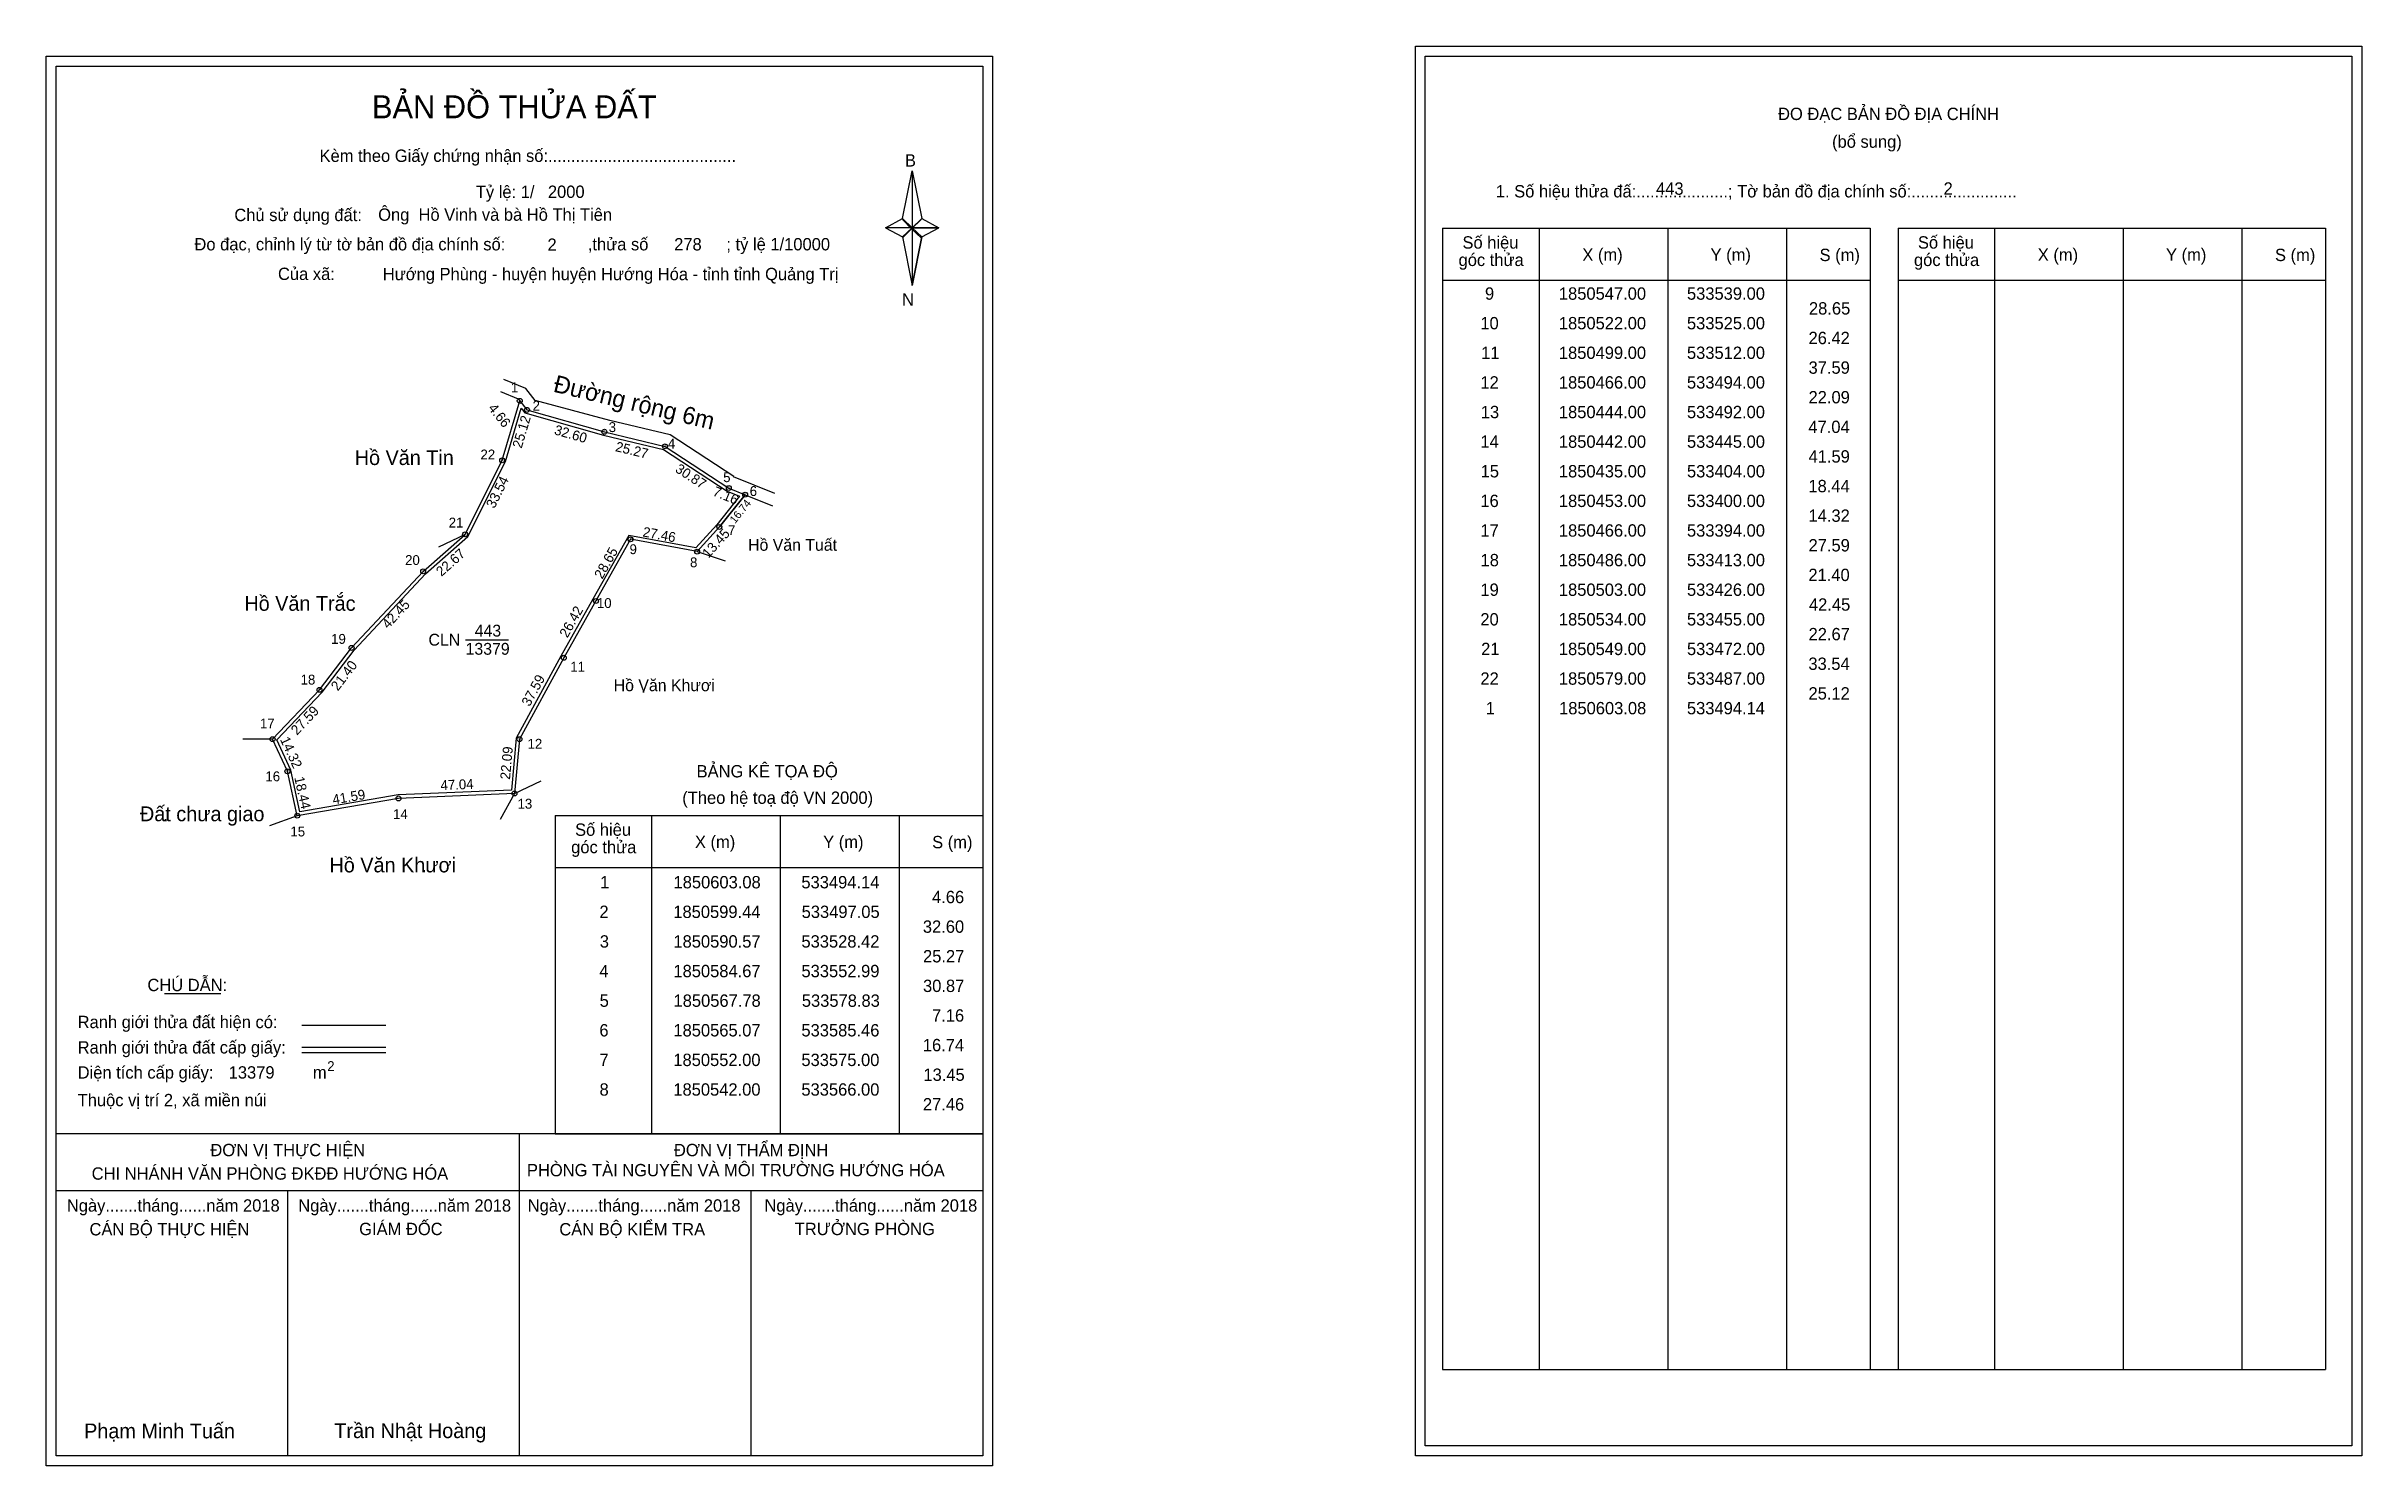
# Model space of a CAD drawing. Extents: x 533302 to 534240, y 1850172 to 1850747.
import ezdxf

# ---------------------------------------------------------------- set-up
doc = ezdxf.new("R2010")
doc.units = 0
for name, color, linetype in [('Level 1', 7, 'Continuous'), ('Level 10', 7, 'Continuous'), ('Level 11', 7, 'Continuous'), ('Level 13', 7, 'Continuous'), ('Level 27', 7, 'Continuous'), ('Level 3', 7, 'Continuous'), ('Level 36', 7, 'Continuous'), ('Level 49', 7, 'Continuous'), ('Level 53', 7, 'Continuous'), ('Level 55', 7, 'Continuous'), ('Level 6', 7, 'Continuous'), ('Level 60', 7, 'Continuous'), ('Level 63', 7, 'Continuous'), ('Level 8', 7, 'Continuous'), ('Level 9', 7, 'Continuous')]:
    doc.layers.add(name, color=color, linetype=linetype)

msp = doc.modelspace()

# ---------------------------------------------------------------- linework, layer by layer
at = {"layer": 'Level 1'}
for p, q in [((533306.32, 1850738.77), (533306.32, 1850738.77)), ((533860.97, 1850742.77), (533860.97, 1850742.77)), ((533649.17, 1850677), (533653.1, 1850696.28)), ((533653.1, 1850696.28), (533653.1, 1850673.23)), ((533653.1, 1850696.28), (533657.04, 1850677)), ((533642.28, 1850673.23), (533649.17, 1850677)), ((533649.17, 1850677), (533653.1, 1850673.23)), ((533652.81, 1850672.8), (533649.17, 1850676.56)), ((533653.1, 1850673.23), (533649.17, 1850669.55)), ((533652.81, 1850672.8), (533649.17, 1850669.11)), ((533649.17, 1850669.11), (533652.81, 1850672.8)), ((533656.74, 1850676.56), (533652.81, 1850672.8)), ((533652.81, 1850672.8), (533656.74, 1850676.56)), ((533656.74, 1850669.11), (533652.81, 1850672.8)), ((533657.04, 1850677), (533653.1, 1850673.23)), ((533653.1, 1850673.23), (533653.1, 1850649.83)), ((533653.1, 1850673.23), (533663.92, 1850673.23)), ((533653.1, 1850673.23), (533657.04, 1850669.55)), ((533657.04, 1850669.55), (533663.92, 1850673.23)), ((533868.03, 1850673.06), (534041.24, 1850673.06)), ((533907.21, 1850210.53), (533907.21, 1850673.06)), ((533959.36, 1850210.53), (533959.36, 1850673.06)), ((534007.3, 1850673.06), (534007.3, 1850210.53)), ((534041.24, 1850673.06), (534041.24, 1850210.53)), ((534052.55, 1850673.06), (534225.75, 1850673.06)), ((534091.73, 1850210.53), (534091.73, 1850673.06)), ((534143.87, 1850210.53), (534143.87, 1850673.06)), ((534191.82, 1850673.06), (534191.82, 1850210.53)), ((534225.75, 1850673.06), (534225.75, 1850210.53)), ((533649.17, 1850669.55), (533653.1, 1850649.83)), ((533657.04, 1850669.55), (533653.1, 1850649.83)), ((533868.03, 1850652), (534041.24, 1850652)), ((534052.55, 1850652), (534225.75, 1850652)), ((533508.51, 1850435.11), (533681.71, 1850435.11)), ((533547.69, 1850306.06), (533547.69, 1850435.11)), ((533599.83, 1850306.06), (533599.83, 1850435.11)), ((533647.78, 1850435.11), (533647.78, 1850306.06)), ((533508.51, 1850414.06), (533681.71, 1850414.06)), ((533350.16, 1850362.9), (533372.96, 1850362.9)), ((533405.89, 1850350.09), (533439.91, 1850350.09)), ((533405.89, 1850341.19), (533439.91, 1850341.19)), ((533405.89, 1850339), (533439.91, 1850339)), ((533519.98, 1850306.06), (533306.32, 1850306.06)), ((533681.71, 1850306.06), (533472.03, 1850306.06)), ((533494.02, 1850175.62), (533494.02, 1850306.06)), ((533508.51, 1850306.06), (533681.71, 1850306.06)), ((533681.72, 1850282.96), (533306.32, 1850282.96)), ((533400.17, 1850175.62), (533400.17, 1850282.96)), ((533587.87, 1850175.62), (533587.87, 1850282.96)), ((533868.03, 1850210.53), (534225.75, 1850210.53)), ((533681.71, 1850175.62), (533681.71, 1850175.62)), ((534236.37, 1850179.62), (534236.37, 1850179.62))]:
    msp.add_line(p, q, dxfattribs=at)
for points in [[(533649.17, 1850677), (533653.1, 1850696.28), (533653.1, 1850673.23)], [(533642.28, 1850673.23), (533649.17, 1850669.55), (533653.1, 1850673.23)], [(533653.1, 1850673.23), (533657.04, 1850677), (533663.92, 1850673.23)], [(533653.1, 1850673.23), (533653.1, 1850649.83), (533657.04, 1850669.55)]]:
    msp.add_lwpolyline(points, close=True, dxfattribs=at)
at = {"layer": 'Level 10'}
for p, q in [((533497.05, 1850599.44), (533528.42, 1850590.57)), ((533530.67, 1850595.17), (533500.43, 1850603.21)), ((533575, 1850552), (533585.46, 1850565.07))]:
    msp.add_line(p, q, dxfattribs=at)
for points in [[(533486.29, 1850606.88), (533493.45, 1850603.94), (533494.14, 1850603.08)], [(533500.43, 1850603.21), (533496.55, 1850608.06), (533487.62, 1850611.74)], [(533580.82, 1850572.45), (533555.01, 1850589.33), (533530.67, 1850595.17)], [(533597.44, 1850565.56), (533580.79, 1850572.37), (533580.82, 1850572.45)]]:
    msp.add_lwpolyline(points, dxfattribs=at)
for points in [[(533487, 1850579), (533494.14, 1850603.08), (533497.05, 1850599.44), (533528.42, 1850590.57), (533552.99, 1850584.67), (533578.83, 1850567.78), (533585.46, 1850565.07), (533575, 1850552), (533566, 1850542), (533539, 1850547), (533525, 1850522), (533512, 1850499), (533494, 1850466), (533492, 1850444), (533445, 1850442), (533404, 1850435), (533400, 1850453), (533394, 1850466), (533413, 1850486), (533426, 1850503), (533455, 1850534), (533472, 1850549)], [(533488.31, 1850578.48), (533494.72, 1850600.11), (533496.24, 1850598.22), (533528.07, 1850589.22), (533552.43, 1850583.37), (533578.18, 1850566.53), (533583.2, 1850564.48), (533573.93, 1850552.91), (533565.48, 1850543.52), (533538.27, 1850548.56), (533523.78, 1850522.69), (533510.78, 1850499.68), (533492.63, 1850466.42), (533490.72, 1850445.35), (533444.85, 1850443.39), (533405.08, 1850436.6), (533401.33, 1850453.45), (533395.67, 1850465.72), (533414.07, 1850485.09), (533427.07, 1850502.09), (533455.98, 1850532.99), (533473.13, 1850548.13)]]:
    msp.add_lwpolyline(points, close=True, dxfattribs=at)
at = {"layer": 'Level 11'}
for centre in [(533494.14, 1850603.08), (533497.05, 1850599.44), (533528.42, 1850590.57), (533487, 1850579), (533487, 1850579), (533552.99, 1850584.67), (533578.83, 1850567.78), (533585.46, 1850565.07), (533472, 1850549), (533575, 1850552), (533539, 1850547), (533566, 1850542), (533455, 1850534), (533525, 1850522), (533426, 1850503), (533512, 1850499), (533413, 1850486), (533394, 1850466), (533494, 1850466), (533400, 1850453), (533445, 1850442), (533492, 1850444), (533404, 1850435)]:
    msp.add_circle(centre, 1, dxfattribs=at)
at = {"layer": 'Level 27'}
for p, q in [((533585.46, 1850565.07), (533596.57, 1850560.52)), ((533472, 1850549), (533461.18, 1850543.81)), ((533566, 1850542), (533577.41, 1850538.27)), ((533394, 1850466), (533382, 1850466)), ((533492, 1850444), (533502.82, 1850449.19)), ((533492, 1850444), (533486.15, 1850433.52)), ((533404, 1850435), (533392.71, 1850430.95))]:
    msp.add_line(p, q, dxfattribs=at)
at = {"layer": 'Level 3'}
for p, q in [((533868.03, 1850673.06), (533868.03, 1850210.53)), ((534052.55, 1850673.06), (534052.55, 1850210.53)), ((533508.51, 1850435.11), (533508.51, 1850306.06))]:
    msp.add_line(p, q, dxfattribs=at)
at = {"layer": 'Level 63'}
for points in [[(533856.97, 1850746.77), (534240.37, 1850746.77), (534240.37, 1850175.62), (533856.97, 1850175.62)], [(533302.32, 1850742.77), (533685.72, 1850742.77), (533685.72, 1850171.62), (533302.32, 1850171.62)], [(533306.32, 1850738.77), (533681.72, 1850738.77), (533681.72, 1850175.62), (533306.32, 1850175.62)], [(533860.97, 1850742.77), (534236.37, 1850742.77), (534236.37, 1850179.62), (533860.97, 1850179.62)]]:
    msp.add_lwpolyline(points, close=True, dxfattribs=at)
at = {"layer": 'Level 9'}
msp.add_line((533472.18, 1850506.3), (533489.63, 1850506.3), dxfattribs=at)

# ---------------------------------------------------------------- texts
at = {"layer": 'Level 1'}
for s, height, p in [('BẢN ĐỒ THỬA ĐẤT', 9.3313, (533434.25, 1850717.58)), ('ĐO ĐẠC BẢN ĐỒ ĐỊA CHÍNH', 5, (534003.92, 1850716.89)), ('(bổ sung)', 5, (534025.8, 1850705.65)), ('Kèm theo Giấy chứng nhận số:.........................................', 5, (533413.02, 1850699.92)), ('B', 5, (533650.19, 1850698.04)), ('1. Số hiệu thửa đấ:....................; Tờ bản đồ địa chính số:.......................', 5, (533889.58, 1850685.53)), ('Chủ sử dụng đất:', 5, (533378.5, 1850675.93)), ('Đo đạc, chỉnh lý từ tờ bản đồ địa chính số:                  ,thửa số                 ; tỷ lệ 1/10000', 5, (533362.33, 1850664.07)), ('góc thửa', 5, (533874.48, 1850657.73)), ('Số hiệu', 5, (533876.06, 1850664.79)), ('X (m)', 5, (533924.63, 1850659.84)), ('Y (m)', 5, (533976.58, 1850659.84)), ('S (m)', 5, (534020.74, 1850659.74)), ('góc thửa', 5, (534058.99, 1850657.73)), ('Số hiệu', 5, (534060.58, 1850664.79)), ('X (m)', 5, (534109.14, 1850659.84)), ('Y (m)', 5, (534161.1, 1850659.84)), ('S (m)', 5, (534205.25, 1850659.74)), ('Của xã:', 5, (533396.18, 1850652.07)), ('N', 5, (533648.99, 1850641.7)), ('BẢNG KÊ TỌA ĐỘ', 5, (533565.78, 1850450.52)), ('(Theo hệ toạ độ VN 2000)', 5, (533559.97, 1850439.8)), ('Số hiệu', 5, (533516.54, 1850426.85)), ('X (m)', 5, (533565.1, 1850421.9)), ('Y (m)', 5, (533617.06, 1850421.9)), ('S (m)', 5, (533661.21, 1850421.8)), ('góc thửa', 5, (533514.96, 1850419.79)), ('CHÚ DẪN:', 5, (533343.28, 1850363.91)), ('Ranh giới thửa đất hiện có:', 5, (533315.02, 1850348.91)), ('Ranh giới thửa đất cấp giấy:', 5, (533315.02, 1850338.63)), ('Diện tích cấp giấy:', 5, (533315.02, 1850328.47)), ('2', 4, (533416.12, 1850331.53)), ('m', 5, (533410.33, 1850328.51)), ('Thuộc vị trí 2, xã miền núi', 5, (533315.02, 1850317.27)), ('ĐƠN VỊ THỰC HIỆN', 5, (533368.79, 1850297.03)), ('ĐƠN VỊ THẨM ĐỊNH', 5, (533556.59, 1850297.03)), ('CHI NHÁNH VĂN PHÒNG ĐKĐĐ HƯỚNG HÓA', 5, (533320.7, 1850287.51)), ('PHÒNG TÀI NGUYÊN VÀ MÔI TRƯỜNG HƯỚNG HÓA', 5, (533497.04, 1850288.89)), ('Ngày.......tháng......năm 2018', 5, (533310.65, 1850274.56)), ('Ngày.......tháng......năm 2018', 5, (533404.4, 1850274.56)), ('Ngày.......tháng......năm 2018', 5, (533497.35, 1850274.56)), ('Ngày.......tháng......năm 2018', 5, (533593.26, 1850274.56)), ('CÁN BỘ THỰC HIỆN', 5, (533319.82, 1850264.93)), ('GIÁM ĐỐC', 5, (533429.08, 1850265.05)), ('CÁN BỘ KIỂM TRA', 5, (533510.16, 1850264.93)), ('TRƯỞNG PHÒNG', 5, (533605.54, 1850265.05)), ('Phạm Minh Tuấn', 6, (533317.64, 1850182.7)), ('Trần Nhật Hoàng', 6, (533419.02, 1850182.8))]:
    msp.add_text(s, height=height, dxfattribs=at).set_placement(p)
at = {"layer": 'Level 11'}
msp.add_text('Tỷ lệ: 1/', height=5, dxfattribs=at).set_placement((533476.33, 1850685.29))
at = {"layer": 'Level 13'}
for s, p in [('443', (533475.88, 1850507.58)), ('CLN', (533457.15, 1850503.9)), ('13379', (533472.19, 1850500.22))]:
    msp.add_text(s, height=4.8, dxfattribs=at).set_placement(p)
at = {"layer": 'Level 36'}
for p in [(533543.17, 1850484.87), (533349.53, 1850432.76), (533454.31, 1850412.03)]:
    msp.add_text('.', height=6, dxfattribs=at).set_placement(p)
at = {"layer": 'Level 49'}
for s, height, rotation, p in [('4.66', 4, 308.64061, (533481.11, 1850600.04)), ('25.12', 4, 73.4843, (533494.86, 1850583.6)), ('32.60', 4, 344.21153, (533507.82, 1850589.6)), ('25.27', 4, 346.49721, (533532.62, 1850582.77)), ('30.87', 4, 326.82985, (533556.79, 1850574.57)), ('33.54', 4, 63.43495, (533483.86, 1850559.24)), ('7.16', 4, 337.7678, (533572.03, 1850564.88)), ('16.74', 3.2, 51.3295, (533581.37, 1850553.14)), ('27.46', 4, 349.50852, (533543.73, 1850548.18)), ('13.45', 4, 48.01279, (533570.61, 1850539.12)), ('22.67', 4, 41.42367, (533462.39, 1850531.72)), ('28.65', 4, 60.75117, (533527.54, 1850530.61)), ('42.45', 4, 46.90915, (533440.8, 1850510.48)), ('26.42', 4, 60.52411, (533513.43, 1850506.81)), ('21.40', 4, 52.59464, (533420.44, 1850485.29)), ('37.59', 4, 61.38954, (533498.12, 1850478.98)), ('27.59', 4, 46.4688, (533403.9, 1850467.42)), ('14.32', 4, 294.77514, (533396.92, 1850465.88)), ('22.09', 4, 84.80557, (533490.16, 1850449.51)), ('18.44', 4, 282.52881, (533402.76, 1850450.42)), ('47.04', 4, 2.43665, (533462.1, 1850445.33)), ('41.59', 4, 9.68879, (533418.61, 1850439.52))]:
    msp.add_text(s, height=height, rotation=rotation, dxfattribs=at).set_placement(p)
at = {"layer": 'Level 53'}
for s, p in [('9', (533885.18, 1850644.08)), ('1850547.00', (533915.12, 1850644.08)), ('533539.00', (533967.01, 1850644.08)), ('28.65', (534016.44, 1850638.08)), ('10', (533883.31, 1850632.08)), ('1850522.00', (533915.12, 1850632.08)), ('533525.00', (533967.01, 1850632.08)), ('11', (533883.63, 1850620.08)), ('1850499.00', (533915.12, 1850620.08)), ('533512.00', (533967.01, 1850620.08)), ('26.42', (534016.26, 1850626.08)), ('37.59', (534016.27, 1850614.08)), ('12', (533883.33, 1850608.08)), ('1850466.00', (533915.12, 1850608.08)), ('533494.00', (533967.01, 1850608.08)), ('22.09', (534016.27, 1850602.08)), ('13', (533883.49, 1850596.08)), ('1850444.00', (533915.12, 1850596.08)), ('533492.00', (533967.01, 1850596.08)), ('14', (533883.31, 1850584.08)), ('1850442.00', (533915.12, 1850584.08)), ('533445.00', (533967.01, 1850584.08)), ('47.04', (534016.21, 1850590.08)), ('1850435.00', (533915.12, 1850572.08)), ('533404.00', (533967.01, 1850572.08)), ('41.59', (534016.27, 1850578.08)), ('15', (533883.42, 1850572.08)), ('18.44', (534016.21, 1850566.08)), ('16', (533883.32, 1850560.08)), ('1850453.00', (533915.12, 1850560.08)), ('533400.00', (533967.01, 1850560.08)), ('14.32', (534016.26, 1850554.08)), ('17', (533883.34, 1850548.08)), ('1850466.00', (533915.12, 1850548.08)), ('533394.00', (533967.01, 1850548.08)), ('18', (533883.39, 1850536.08)), ('1850486.00', (533915.12, 1850536.08)), ('533413.00', (533967.01, 1850536.08)), ('27.59', (534016.27, 1850542.08)), ('21.40', (534016.21, 1850530.08)), ('19', (533883.34, 1850524.08)), ('1850503.00', (533915.12, 1850524.08)), ('533426.00', (533967.01, 1850524.08)), ('42.45', (534016.44, 1850518.08)), ('20', (533883.31, 1850512.08)), ('1850534.00', (533915.12, 1850512.08)), ('533455.00', (533967.01, 1850512.08)), ('21', (533883.63, 1850500.08)), ('1850549.00', (533915.12, 1850500.08)), ('533472.00', (533967.01, 1850500.08)), ('22.67', (534016.28, 1850506.08)), ('22', (533883.33, 1850488.08)), ('1850579.00', (533915.12, 1850488.08)), ('533487.00', (533967.01, 1850488.08)), ('33.54', (534016.21, 1850494.08)), ('25.12', (534016.26, 1850482.08)), ('1', (533885.48, 1850476.08)), ('1850603.08', (533915.2, 1850476.08)), ('533494.14', (533967, 1850476.08)), ('1', (533526.71, 1850405.56)), ('1850603.08', (533556.43, 1850405.56)), ('533494.14', (533608.23, 1850405.56)), ('4.66', (533661.16, 1850399.56)), ('2', (533526.41, 1850393.56)), ('1850599.44', (533556.34, 1850393.56)), ('533497.05', (533608.34, 1850393.56)), ('32.60', (533657.44, 1850387.56)), ('3', (533526.56, 1850381.56)), ('1850590.57', (533556.38, 1850381.56)), ('533528.42', (533608.25, 1850381.56)), ('25.27', (533657.51, 1850375.56)), ('4', (533526.38, 1850369.56)), ('1850584.67', (533556.38, 1850369.56)), ('533552.99', (533608.26, 1850369.56)), ('5', (533526.5, 1850357.56)), ('1850567.78', (533556.43, 1850357.56)), ('533578.83', (533608.41, 1850357.56)), ('30.87', (533657.51, 1850363.56)), ('7.16', (533661.16, 1850351.56)), ('6', (533526.39, 1850345.56)), ('1850565.07', (533556.38, 1850345.56)), ('533585.46', (533608.24, 1850345.56)), ('16.74', (533657.43, 1850339.56)), ('7', (533526.42, 1850333.56)), ('1850552.00', (533556.35, 1850333.56)), ('533575.00', (533608.23, 1850333.56)), ('8', (533526.46, 1850321.56)), ('1850542.00', (533556.35, 1850321.56)), ('533566.00', (533608.23, 1850321.56)), ('13.45', (533657.67, 1850327.56)), ('27.46', (533657.46, 1850315.56))]:
    msp.add_text(s, height=5, dxfattribs=at).set_placement(p)
at = {"layer": 'Level 55'}
for s, height, p in [('439', 0.22, (533493.9, 1850602.86)), ('1', 0.8, (533493.92, 1850603.08)), ('0', 0.22, (533494.06, 1850602.86)), ('2', 0.8, (533496.78, 1850599.44)), ('0', 0.22, (533496.97, 1850599.22)), ('3', 0.8, (533528.17, 1850590.57)), ('0', 0.22, (533528.34, 1850590.35)), ('22', 0.8, (533486.43, 1850579)), ('439', 0.22, (533486.76, 1850578.78)), ('4', 0.8, (533552.71, 1850584.67)), ('0', 0.22, (533552.91, 1850584.45)), ('5', 0.8, (533578.57, 1850567.78)), ('0', 0.22, (533578.75, 1850567.56)), ('6', 0.8, (533585.19, 1850565.07)), ('0', 0.22, (533585.38, 1850564.85)), ('0', 0.22, (533585.38, 1850564.85)), ('21', 0.8, (533471.48, 1850549)), ('442', 0.22, (533471.76, 1850548.78)), ('439', 0.22, (533471.76, 1850548.78)), ('442', 0.22, (533471.76, 1850548.78)), ('7', 0.8, (533574.73, 1850552)), ('0', 0.22, (533574.92, 1850551.78)), ('9', 0.8, (533538.73, 1850547)), ('0', 0.22, (533538.92, 1850546.78)), ('8', 0.8, (533565.74, 1850542)), ('0', 0.22, (533565.92, 1850541.78)), ('0', 0.22, (533565.92, 1850541.78)), ('20', 0.8, (533454.43, 1850534)), ('442', 0.22, (533454.76, 1850533.78)), ('442', 0.22, (533454.76, 1850533.78)), ('10', 0.8, (533524.43, 1850522)), ('0', 0.22, (533524.92, 1850521.78)), ('19', 0.8, (533425.43, 1850503)), ('442', 0.22, (533425.76, 1850502.78)), ('442', 0.22, (533425.76, 1850502.78)), ('11', 0.8, (533511.48, 1850499)), ('0', 0.22, (533511.92, 1850498.78)), ('18', 0.8, (533412.44, 1850486)), ('442', 0.22, (533412.76, 1850485.78)), ('442', 0.22, (533412.76, 1850485.78)), ('17', 0.8, (533393.44, 1850466)), ('442', 0.22, (533393.76, 1850465.78)), ('442', 0.22, (533393.76, 1850465.78)), ('0', 0.22, (533393.92, 1850465.78)), ('0', 0.22, (533393.92, 1850465.78)), ('12', 0.8, (533493.43, 1850466)), ('0', 0.22, (533493.92, 1850465.78)), ('16', 0.8, (533399.43, 1850453)), ('0', 0.22, (533399.92, 1850452.78)), ('0', 0.22, (533399.92, 1850452.78)), ('14', 0.8, (533444.43, 1850442)), ('0', 0.22, (533444.92, 1850441.78)), ('13', 0.8, (533491.46, 1850444)), ('0', 0.22, (533491.92, 1850443.78)), ('0', 0.22, (533491.92, 1850443.78)), ('15', 0.8, (533403.45, 1850435)), ('0', 0.22, (533403.92, 1850434.78)), ('0', 0.22, (533403.92, 1850434.78)), ('0', 0.22, (533403.92, 1850434.78))]:
    msp.add_text(s, height=height, dxfattribs=at).set_placement(p)
at = {"layer": 'Level 6'}
for s, p in [('2000', (533505.53, 1850685.33)), ('443', (533954.48, 1850686.61)), ('2', (534070.97, 1850686.65)), ('Ông  Hồ Vinh và bà Hồ Thị Tiên', (533436.77, 1850676.07)), ('2', (533505.37, 1850663.89)), ('278', (533556.69, 1850664.05)), (' Hướng Phùng - huyện huyện Hướng Hóa - tỉnh tỉnh Quảng Trị', (533436.79, 1850651.99)), ('13379', (533376.2, 1850328.48))]:
    msp.add_text(s, height=5, dxfattribs=at).set_placement(p)
at = {"layer": 'Level 60'}
for s, height, p in [(' Hồ Văn Tin', 6, (533425.05, 1850577.1)), (' Hồ Văn Tuất', 4.8, (533584.85, 1850542.36)), ('Hồ Văn Trắc', 6, (533382.56, 1850518.03)), (' Hồ Văn Khươi', 4.8, (533530.41, 1850485.46)), ('Đất chưa giao', 6, (533340.27, 1850432.76)), ('Hồ Văn Khươi', 6, (533417.05, 1850412.03))]:
    msp.add_text(s, height=height, dxfattribs=at).set_placement(p)
at = {"layer": 'Level 8'}
msp.add_text('Đường rộng 6m', height=7, rotation=346.50427, dxfattribs=at).set_placement((533507.38, 1850606.87))
at = {"layer": 'Level 9'}
for s, p in [('1', (533490.53, 1850606.57)), ('2', (533499.33, 1850599.11)), ('3', (533530.16, 1850590.45)), ('4', (533554.15, 1850583.78)), ('22', (533478.21, 1850579.35)), ('5', (533576.55, 1850570.16)), ('6', (533587.29, 1850564.54)), ('21', (533465.34, 1850551.78)), ('7', (533578.51, 1850548.69)), ('20', (533447.69, 1850536.59)), ('9', (533538.62, 1850540.99)), ('8', (533563.11, 1850535.67)), ('10', (533525.38, 1850519.16)), ('19', (533417.72, 1850504.64)), ('11', (533514.59, 1850493.39)), ('18', (533405.35, 1850488.15)), ('17', (533388.88, 1850470.38)), ('12', (533497.29, 1850462.14)), ('16', (533391.09, 1850448.95)), ('14', (533442.82, 1850433.64)), ('13', (533493.24, 1850437.84)), ('15', (533401.22, 1850426.6))]:
    msp.add_text(s, height=4, dxfattribs=at).set_placement(p)

doc.saveas('drawing.dxf')
